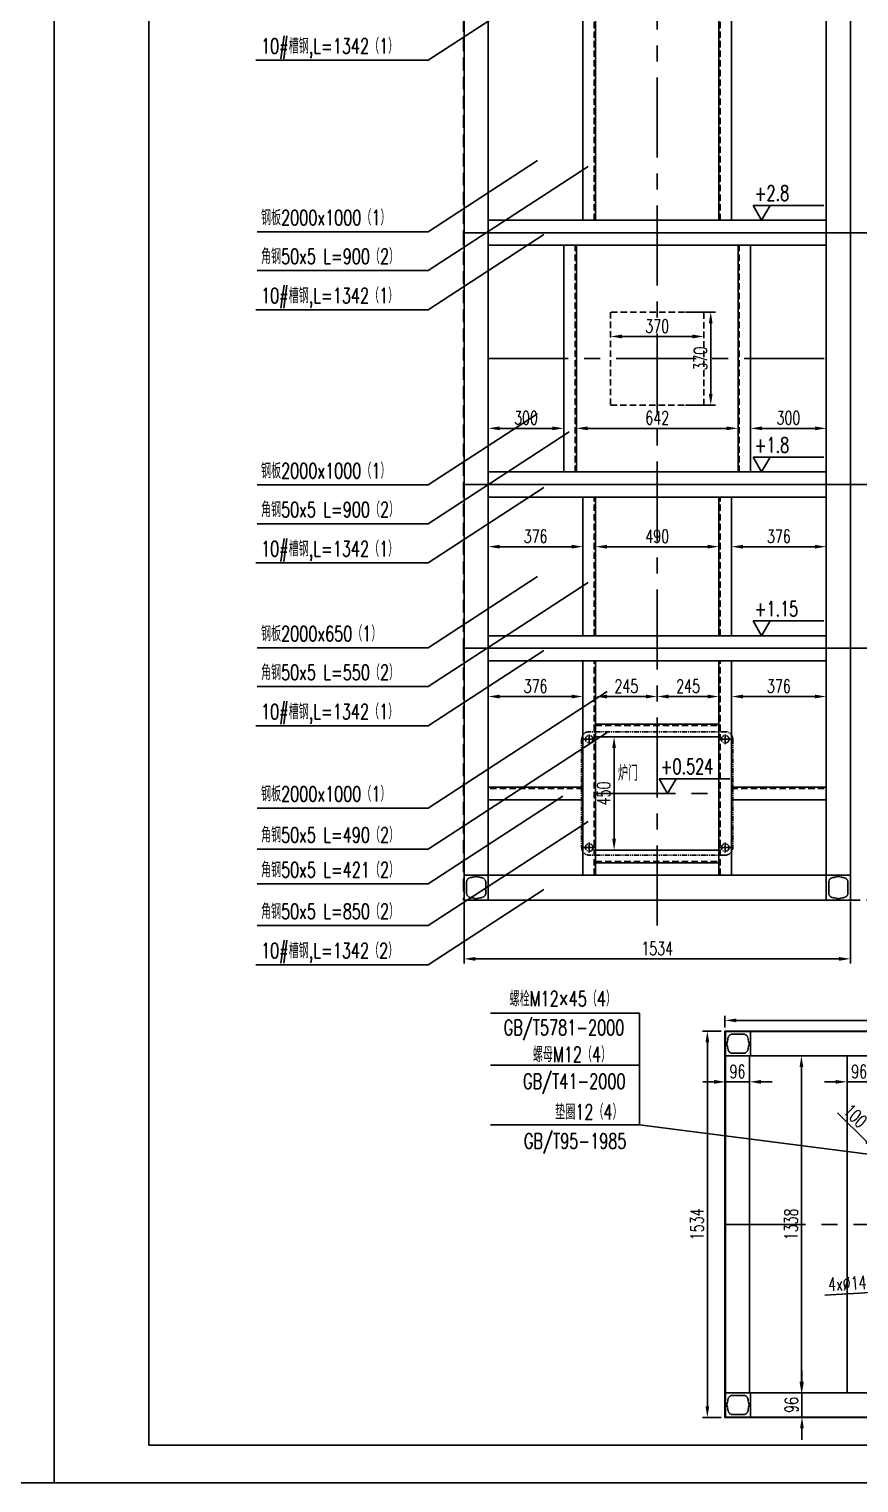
# Model space of a CAD drawing. Extents: x 27542 to 56237, y 49523 to 60382.
# Drawn here: x 43522 to 46817, y 49523 to 55294 of the extents above; entities that cross this region are included whole.
import ezdxf

# ---------------------------------------------------------------- set-up
doc = ezdxf.new("R2010")
doc.units = 0
doc.header["$LTSCALE"] = 2
doc.header["$PDMODE"] = 2
for name, pattern in [('CENTER', [50.8, 31.75, -6.35, 6.35, -6.35]), ('DASHED', [19.05, 12.7, -6.35]), ('PHANTOM', [63.5, 31.75, -6.35, 6.35, -6.35, 6.35, -6.35])]:
    doc.linetypes.add(name, pattern=pattern)
doc.layers.get('0').update_dxf_attribs({"linetype": 'CONTINUOUS'})
doc.layers.get('DEFPOINTS').update_dxf_attribs({"linetype": 'CONTINUOUS'})
for name, color, linetype in [('2虚线', 2, 'DASHED'), ('3中心线', 1, 'CENTER'), ('4双点划线', 5, 'PHANTOM'), ('5文字标注', 4, 'CONTINUOUS'), ('6剖面线', 6, 'CONTINUOUS'), ('钢板', 5, 'DASHED')]:
    doc.layers.add(name, color=color, linetype=linetype)
doc.styles.add('ABO', font='simplex.shx', dxfattribs={"width": 0.7, "bigfont": 'hzdx.shx'})
doc.dimstyles.new('1-15', dxfattribs={"dimscale": 15, "dimtxt": 3.5, "dimasz": 3, "dimexe": 1.25, "dimexo": 1, "dimgap": 1, "dimtad": 1, "dimdec": 1, "dimdsep": 46, "dimtxsty": 'ABO', "dimcen": 2.5, "dimadec": 1, "dimazin": 0, "dimtfac": 1, "dimtdec": 1, "dimtmove": 0, "dimatfit": 3, "dimfxl": 0, "dimarcsym": 0})

# ---------------------------------------------------------------- blocks, each defined once
blk = doc.blocks.new('*D151')
at = {"layer": '5文字标注', "color": 0, "lineweight": -2}
for p, q in [((46129.1, 54171.1), (46247.6, 54171.1)), ((46228.8, 54126.1), (46228.8, 53846.1)), ((46129.1, 53801.1), (46247.6, 53801.1))]:
    blk.add_line(p, q, dxfattribs=at)
at = {"layer": '5文字标注', "color": 0}
for points in [[(46221.3, 54126.1), (46236.3, 54126.1), (46228.8, 54171.1)], [(46221.3, 53846.1), (46236.3, 53846.1), (46228.8, 53801.1)]]:
    blk.add_solid(points, dxfattribs=at)
at = {"layer": 'DEFPOINTS', "color": 0}
for p in [(46114.1, 54171.1), (46114.1, 53801.1), (46228.8, 53801.1)]:
    blk.add_point(p, dxfattribs=at)
at = {"layer": '5文字标注', "color": 0, "insert": (46187.6, 53986.1), "char_height": 52.5, "attachment_point": 5, "rotation": 90, "style": 'ABO'}
blk.add_mtext('370', dxfattribs=at)
blk = doc.blocks.new('*D150')
at = {"layer": '5文字标注', "color": 0, "lineweight": -2}
for p, q in [((45831.3, 54089.1), (45831.3, 54092.9)), ((46201.3, 54089.1), (46201.3, 54092.9)), ((45876.3, 54074.1), (46156.3, 54074.1))]:
    blk.add_line(p, q, dxfattribs=at)
at = {"layer": '5文字标注', "color": 0}
for points in [[(45876.3, 54081.6), (45876.3, 54066.6), (45831.3, 54074.1)], [(46156.3, 54081.6), (46156.3, 54066.6), (46201.3, 54074.1)]]:
    blk.add_solid(points, dxfattribs=at)
at = {"layer": 'DEFPOINTS', "color": 0}
for p in [(45831.3, 54074.1), (46201.3, 54074.1), (46201.3, 54074.1)]:
    blk.add_point(p, dxfattribs=at)
at = {"layer": '5文字标注', "color": 0, "insert": (46016.3, 54115.4), "char_height": 52.5, "attachment_point": 5, "style": 'ABO'}
blk.add_mtext('370', dxfattribs=at)
blk = doc.blocks.new('*D149')
at = {"layer": '5文字标注', "color": 0, "lineweight": -2}
for p, q in [((46311.3, 53254.6), (46311.3, 53258.3)), ((46356.3, 53239.6), (46642.3, 53239.6)), ((46687.3, 53254.6), (46687.3, 53258.3))]:
    blk.add_line(p, q, dxfattribs=at)
at = {"layer": '5文字标注', "color": 0}
for points in [[(46356.3, 53247.1), (46356.3, 53232.1), (46311.3, 53239.6)], [(46642.3, 53247.1), (46642.3, 53232.1), (46687.3, 53239.6)]]:
    blk.add_solid(points, dxfattribs=at)
at = {"layer": 'DEFPOINTS', "color": 0}
for p in [(46311.3, 53239.6), (46687.3, 53239.6), (46687.3, 53239.6)]:
    blk.add_point(p, dxfattribs=at)
at = {"layer": '5文字标注', "color": 0, "insert": (46499.3, 53280.8), "char_height": 52.5, "attachment_point": 5, "style": 'ABO'}
blk.add_mtext('376', dxfattribs=at)
blk = doc.blocks.new('*D148')
at = {"layer": '5文字标注', "color": 0, "lineweight": -2}
for p, q in [((45771.3, 53254.6), (45771.3, 53258.3)), ((45816.3, 53239.6), (46216.3, 53239.6)), ((46261.3, 53254.6), (46261.3, 53258.3))]:
    blk.add_line(p, q, dxfattribs=at)
at = {"layer": '5文字标注', "color": 0}
for points in [[(45816.3, 53247.1), (45816.3, 53232.1), (45771.3, 53239.6)], [(46216.3, 53247.1), (46216.3, 53232.1), (46261.3, 53239.6)]]:
    blk.add_solid(points, dxfattribs=at)
at = {"layer": 'DEFPOINTS', "color": 0}
for p in [(45771.3, 53239.6), (46261.3, 53239.6), (46261.3, 53239.6)]:
    blk.add_point(p, dxfattribs=at)
at = {"layer": '5文字标注', "color": 0, "insert": (46016.3, 53280.8), "char_height": 52.5, "attachment_point": 5, "style": 'ABO'}
blk.add_mtext('490', dxfattribs=at)
blk = doc.blocks.new('*D147')
at = {"layer": '5文字标注', "color": 0, "lineweight": -2}
for p, q in [((45345.3, 53254.6), (45345.3, 53258.3)), ((45390.3, 53239.6), (45676.3, 53239.6)), ((45721.3, 53254.6), (45721.3, 53258.3))]:
    blk.add_line(p, q, dxfattribs=at)
at = {"layer": '5文字标注', "color": 0}
for points in [[(45390.3, 53247.1), (45390.3, 53232.1), (45345.3, 53239.6)], [(45676.3, 53247.1), (45676.3, 53232.1), (45721.3, 53239.6)]]:
    blk.add_solid(points, dxfattribs=at)
at = {"layer": 'DEFPOINTS', "color": 0}
for p in [(45345.3, 53239.6), (45721.3, 53239.6), (45721.3, 53239.6)]:
    blk.add_point(p, dxfattribs=at)
at = {"layer": '5文字标注', "color": 0, "insert": (45533.3, 53280.8), "char_height": 52.5, "attachment_point": 5, "style": 'ABO'}
blk.add_mtext('376', dxfattribs=at)
blk = doc.blocks.new('*D146')
at = {"layer": '5文字标注', "color": 0, "lineweight": -2}
for p, q in [((45676.3, 52644.7), (45390.3, 52644.7)), ((45721.3, 52659.7), (45721.3, 52663.5)), ((45345.3, 52630.5), (45345.3, 52626))]:
    blk.add_line(p, q, dxfattribs=at)
at = {"layer": '5文字标注', "color": 0}
for points in [[(45390.3, 52652.2), (45390.3, 52637.2), (45345.3, 52644.7)], [(45676.3, 52652.2), (45676.3, 52637.2), (45721.3, 52644.7)]]:
    blk.add_solid(points, dxfattribs=at)
at = {"layer": 'DEFPOINTS', "color": 0}
for p in [(45345.3, 52645.5), (45345.3, 52644.7), (45721.3, 52644.7)]:
    blk.add_point(p, dxfattribs=at)
at = {"layer": '5文字标注', "color": 0, "insert": (45533.3, 52686), "char_height": 52.5, "attachment_point": 5, "style": 'ABO'}
blk.add_mtext('376', dxfattribs=at)
blk = doc.blocks.new('*D145')
at = {"layer": '5文字标注', "color": 0, "lineweight": -2}
for p, q in [((46311.3, 52659.7), (46311.3, 52663.5)), ((46356.3, 52644.7), (46642.3, 52644.7)), ((46687.3, 52630.5), (46687.3, 52626))]:
    blk.add_line(p, q, dxfattribs=at)
at = {"layer": '5文字标注', "color": 0}
for points in [[(46356.3, 52652.2), (46356.3, 52637.2), (46311.3, 52644.7)], [(46642.3, 52652.2), (46642.3, 52637.2), (46687.3, 52644.7)]]:
    blk.add_solid(points, dxfattribs=at)
at = {"layer": 'DEFPOINTS', "color": 0}
for p in [(46311.3, 52644.7), (46687.3, 52645.5), (46687.3, 52644.7)]:
    blk.add_point(p, dxfattribs=at)
at = {"layer": '5文字标注', "color": 0, "insert": (46499.3, 52686), "char_height": 52.5, "attachment_point": 5, "style": 'ABO'}
blk.add_mtext('376', dxfattribs=at)
blk = doc.blocks.new('*D144')
at = {"layer": '5文字标注', "color": 0, "lineweight": -2}
for p, q in [((46387.3, 53653.1), (46387.3, 53728.2)), ((46432.3, 53709.4), (46642.3, 53709.4)), ((46687.3, 53697.9), (46687.3, 53690.7))]:
    blk.add_line(p, q, dxfattribs=at)
at = {"layer": '5文字标注', "color": 0}
for points in [[(46432.3, 53716.9), (46432.3, 53701.9), (46387.3, 53709.4)], [(46642.3, 53716.9), (46642.3, 53701.9), (46687.3, 53709.4)]]:
    blk.add_solid(points, dxfattribs=at)
at = {"layer": 'DEFPOINTS', "color": 0}
for p in [(46687.3, 53712.9), (46687.3, 53709.4), (46387.3, 53638.1)]:
    blk.add_point(p, dxfattribs=at)
at = {"layer": '5文字标注', "color": 0, "insert": (46537.3, 53750.7), "char_height": 52.5, "attachment_point": 5, "style": 'ABO'}
blk.add_mtext('300', dxfattribs=at)
blk = doc.blocks.new('*D143')
at = {"layer": '5文字标注', "color": 0, "lineweight": -2}
for p, q in [((45695.3, 53653.1), (45695.3, 53728.2)), ((45740.3, 53709.4), (46292.3, 53709.4)), ((46337.3, 53724.4), (46337.3, 53728.2))]:
    blk.add_line(p, q, dxfattribs=at)
at = {"layer": '5文字标注', "color": 0}
for points in [[(45740.3, 53716.9), (45740.3, 53701.9), (45695.3, 53709.4)], [(46292.3, 53716.9), (46292.3, 53701.9), (46337.3, 53709.4)]]:
    blk.add_solid(points, dxfattribs=at)
at = {"layer": 'DEFPOINTS', "color": 0}
for p in [(46337.3, 53709.4), (46337.3, 53709.4), (45695.3, 53638.1)]:
    blk.add_point(p, dxfattribs=at)
at = {"layer": '5文字标注', "color": 0, "insert": (46016.3, 53750.7), "char_height": 52.5, "attachment_point": 5, "style": 'ABO'}
blk.add_mtext('642', dxfattribs=at)
blk = doc.blocks.new('*D142')
at = {"layer": '5文字标注', "color": 0, "lineweight": -2}
for p, q in [((45345.3, 53648.2), (45345.3, 53728.2)), ((45390.3, 53709.4), (45600.3, 53709.4)), ((45645.3, 53724.4), (45645.3, 53728.2))]:
    blk.add_line(p, q, dxfattribs=at)
at = {"layer": '5文字标注', "color": 0}
for points in [[(45390.3, 53716.9), (45390.3, 53701.9), (45345.3, 53709.4)], [(45600.3, 53716.9), (45600.3, 53701.9), (45645.3, 53709.4)]]:
    blk.add_solid(points, dxfattribs=at)
at = {"layer": 'DEFPOINTS', "color": 0}
for p in [(45645.3, 53709.4), (45645.3, 53709.4), (45345.3, 53633.2)]:
    blk.add_point(p, dxfattribs=at)
at = {"layer": '5文字标注', "color": 0, "insert": (45495.3, 53750.7), "char_height": 52.5, "attachment_point": 5, "style": 'ABO'}
blk.add_mtext('300', dxfattribs=at)
blk = doc.blocks.new('*D141')
at = {"layer": '5文字标注', "color": 0, "lineweight": -2}
for p, q in [((45249.3, 51831.4), (45249.3, 51584.3)), ((46783.3, 51831.4), (46783.3, 51584.3)), ((45294.3, 51603.1), (46738.3, 51603.1))]:
    blk.add_line(p, q, dxfattribs=at)
at = {"layer": '5文字标注', "color": 0}
for points in [[(45294.3, 51610.6), (45294.3, 51595.6), (45249.3, 51603.1)], [(46738.3, 51610.6), (46738.3, 51595.6), (46783.3, 51603.1)]]:
    blk.add_solid(points, dxfattribs=at)
at = {"layer": 'DEFPOINTS', "color": 0}
for p in [(45249.3, 51846.4), (46783.3, 51846.4), (46783.3, 51603.1)]:
    blk.add_point(p, dxfattribs=at)
at = {"layer": '5文字标注', "color": 0, "insert": (46016.3, 51644.3), "char_height": 52.5, "attachment_point": 5, "style": 'ABO'}
blk.add_mtext('1534', dxfattribs=at)
blk = doc.blocks.new('*D155')
at = {"layer": '5文字标注', "color": 0, "lineweight": -2}
for p, q in [((46016.3, 52655.3), (46016.3, 52663.5)), ((46061.3, 52644.7), (46216.3, 52644.7)), ((46261.3, 52655.3), (46261.3, 52663.5))]:
    blk.add_line(p, q, dxfattribs=at)
at = {"layer": '5文字标注', "color": 0}
for points in [[(46061.3, 52652.2), (46061.3, 52637.2), (46016.3, 52644.7)], [(46216.3, 52652.2), (46216.3, 52637.2), (46261.3, 52644.7)]]:
    blk.add_solid(points, dxfattribs=at)
at = {"layer": 'DEFPOINTS', "color": 0}
for p in [(46016.3, 52640.3), (46261.3, 52644.7), (46261.3, 52640.3)]:
    blk.add_point(p, dxfattribs=at)
at = {"layer": '5文字标注', "color": 0, "insert": (46138.8, 52686), "char_height": 52.5, "attachment_point": 5, "style": 'ABO'}
blk.add_mtext('245', dxfattribs=at)
blk = doc.blocks.new('*D154')
at = {"layer": '5文字标注', "color": 0, "lineweight": -2}
for p, q in [((45816.3, 52644.7), (45971.3, 52644.7)), ((46016.3, 52659.7), (46016.3, 52663.5)), ((45771.3, 52636.5), (45771.3, 52626))]:
    blk.add_line(p, q, dxfattribs=at)
at = {"layer": '5文字标注', "color": 0}
for points in [[(45816.3, 52652.2), (45816.3, 52637.2), (45771.3, 52644.7)], [(45971.3, 52652.2), (45971.3, 52637.2), (46016.3, 52644.7)]]:
    blk.add_solid(points, dxfattribs=at)
at = {"layer": 'DEFPOINTS', "color": 0}
for p in [(45771.3, 52651.5), (46016.3, 52644.7), (46016.3, 52644.7)]:
    blk.add_point(p, dxfattribs=at)
at = {"layer": '5文字标注', "color": 0, "insert": (45893.8, 52686), "char_height": 52.5, "attachment_point": 5, "style": 'ABO'}
blk.add_mtext('245', dxfattribs=at)
blk = doc.blocks.new('*D182')
at = {"layer": '5文字标注', "color": 0, "lineweight": -2}
for p, q in [((46682.1, 50268.4), (46909, 50281.2)), ((46967.9, 50284.6), (46953.9, 50283.8)), ((47012.8, 50287.1), (47057.8, 50289.6))]:
    blk.add_line(p, q, dxfattribs=at)
at = {"layer": '5文字标注', "color": 0}
for points in [[(46908.6, 50288.7), (46909.4, 50273.7), (46953.9, 50283.8)], [(47012.4, 50294.6), (47013.3, 50279.6), (46967.9, 50284.6)]]:
    blk.add_solid(points, dxfattribs=at)
at = {"layer": 'DEFPOINTS', "color": 0}
for p in [(46953.9, 50283.8), (46967.9, 50284.6)]:
    blk.add_point(p, dxfattribs=at)
at = {"layer": '5文字标注', "color": 0, "insert": (46770.8, 50314.7), "char_height": 52.5, "attachment_point": 5, "rotation": 3.22885, "style": 'ABO'}
blk.add_mtext('4x%%c14', dxfattribs=at)
blk = doc.blocks.new('*D184')
at = {"layer": '5文字标注', "color": 0, "lineweight": -2}
for p, q in [((46847.3, 50877.6), (46732.4, 50992.5)), ((46889.7, 50856.4), (46892.4, 50859.1)), ((46949.8, 50775.1), (46879.1, 50845.8)), ((46960.4, 50785.7), (46963.1, 50788.4)), ((46981.6, 50743.3), (47013.5, 50711.5))]:
    blk.add_line(p, q, dxfattribs=at)
at = {"layer": '5文字标注', "color": 0}
for points in [[(46852.6, 50882.9), (46842, 50872.3), (46879.1, 50845.8)], [(46986.9, 50748.6), (46976.3, 50738), (46949.8, 50775.1)]]:
    blk.add_solid(points, dxfattribs=at)
at = {"layer": 'DEFPOINTS', "color": 0}
for p in [(46879.1, 50845.8), (46879.1, 50845.8), (46949.8, 50775.1)]:
    blk.add_point(p, dxfattribs=at)
at = {"layer": '5文字标注', "color": 0, "insert": (46803.1, 50980.2), "char_height": 52.5, "attachment_point": 5, "rotation": 315, "style": 'ABO'}
blk.add_mtext('100', dxfattribs=at)
blk = doc.blocks.new('*D185')
at = {"layer": '5文字标注', "color": 0, "lineweight": -2}
for p, q in [((46725.1, 51115), (46680.1, 51115)), ((46770.1, 51130), (46770.1, 51133.8)), ((46770.1, 51115), (46866.1, 51115)), ((46866.1, 51130), (46866.1, 51133.8)), ((46911.1, 51115), (46956.1, 51115))]:
    blk.add_line(p, q, dxfattribs=at)
at = {"layer": '5文字标注', "color": 0}
for points in [[(46725.1, 51122.5), (46725.1, 51107.5), (46770.1, 51115)], [(46911.1, 51122.5), (46911.1, 51107.5), (46866.1, 51115)]]:
    blk.add_solid(points, dxfattribs=at)
at = {"layer": 'DEFPOINTS', "color": 0}
for p in [(46770.1, 51115), (46866.1, 51115), (46866.1, 51115)]:
    blk.add_point(p, dxfattribs=at)
at = {"layer": '5文字标注', "color": 0, "insert": (46818.1, 51156.3), "char_height": 52.5, "attachment_point": 5, "style": 'ABO'}
blk.add_mtext('96', dxfattribs=at)
blk = doc.blocks.new('*D188')
at = {"layer": '5文字标注', "color": 0, "lineweight": -2}
for p, q in [((46591, 49925.3), (46591, 49970.3)), ((46576, 49880.3), (46572.3, 49880.3)), ((46591, 49784.3), (46591, 49880.3)), ((46512.3, 49784.3), (46609.8, 49784.3)), ((46591, 49739.3), (46591, 49694.3))]:
    blk.add_line(p, q, dxfattribs=at)
at = {"layer": '5文字标注', "color": 0}
for points in [[(46583.5, 49925.3), (46598.5, 49925.3), (46591, 49880.3)], [(46583.5, 49739.3), (46598.5, 49739.3), (46591, 49784.3)]]:
    blk.add_solid(points, dxfattribs=at)
at = {"layer": 'DEFPOINTS', "color": 0}
for p in [(46591, 49880.3), (46591, 49880.3), (46497.3, 49784.3)]:
    blk.add_point(p, dxfattribs=at)
at = {"layer": '5文字标注', "color": 0, "insert": (46549.8, 49832.3), "char_height": 52.5, "attachment_point": 5, "rotation": 90, "style": 'ABO'}
blk.add_mtext('96', dxfattribs=at)
blk = doc.blocks.new('*D189')
at = {"layer": '5文字标注', "color": 0, "lineweight": -2}
for p, q in [((46611.9, 51218.3), (46570.1, 51218.3)), ((46588.9, 51173.3), (46588.9, 49925.3)), ((46611.9, 49880.3), (46570.1, 49880.3))]:
    blk.add_line(p, q, dxfattribs=at)
at = {"layer": '5文字标注', "color": 0}
for points in [[(46581.4, 51173.3), (46596.4, 51173.3), (46588.9, 51218.3)], [(46581.4, 49925.3), (46596.4, 49925.3), (46588.9, 49880.3)]]:
    blk.add_solid(points, dxfattribs=at)
at = {"layer": 'DEFPOINTS', "color": 0}
for p in [(46626.9, 51218.3), (46588.9, 49880.3), (46626.9, 49880.3)]:
    blk.add_point(p, dxfattribs=at)
at = {"layer": '5文字标注', "color": 0, "insert": (46547.6, 50549.3), "char_height": 52.5, "attachment_point": 5, "rotation": 90, "style": 'ABO'}
blk.add_mtext('1338', dxfattribs=at)
blk = doc.blocks.new('*D191')
at = {"layer": '5文字标注', "color": 0, "lineweight": -2}
for p, q in [((46242.1, 51115), (46197.1, 51115)), ((46287.1, 51130), (46287.1, 51133.8)), ((46287.1, 51115), (46383.1, 51115)), ((46383.1, 51130), (46383.1, 51133.8)), ((46428.1, 51115), (46473.1, 51115))]:
    blk.add_line(p, q, dxfattribs=at)
at = {"layer": '5文字标注', "color": 0}
for points in [[(46242.1, 51122.5), (46242.1, 51107.5), (46287.1, 51115)], [(46428.1, 51122.5), (46428.1, 51107.5), (46383.1, 51115)]]:
    blk.add_solid(points, dxfattribs=at)
at = {"layer": 'DEFPOINTS', "color": 0}
for p in [(46287.1, 51115), (46383.1, 51115), (46383.1, 51115)]:
    blk.add_point(p, dxfattribs=at)
at = {"layer": '5文字标注', "color": 0, "insert": (46335.1, 51156.3), "char_height": 52.5, "attachment_point": 5, "style": 'ABO'}
blk.add_mtext('96', dxfattribs=at)
blk = doc.blocks.new('*D196')
at = {"layer": '5文字标注', "color": 0, "lineweight": -2}
for p, q in [((45854.3, 52485.1), (45826.3, 52485.1)), ((45845, 52440.1), (45845, 52080.1)), ((45854.3, 52035.1), (45826.3, 52035.1))]:
    blk.add_line(p, q, dxfattribs=at)
at = {"layer": '5文字标注', "color": 0}
for points in [[(45837.5, 52440.1), (45852.5, 52440.1), (45845, 52485.1)], [(45837.5, 52080.1), (45852.5, 52080.1), (45845, 52035.1)]]:
    blk.add_solid(points, dxfattribs=at)
at = {"layer": 'DEFPOINTS', "color": 0}
for p in [(45869.3, 52485.1), (45845, 52035.1), (45869.3, 52035.1)]:
    blk.add_point(p, dxfattribs=at)
at = {"layer": '5文字标注', "color": 0, "insert": (45803.8, 52260.1), "char_height": 52.5, "attachment_point": 5, "rotation": 90, "style": 'ABO'}
blk.add_mtext('450', dxfattribs=at)
blk = doc.blocks.new('*D200')
at = {"layer": '5文字标注', "color": 0, "lineweight": -2}
for start, end in [(10.94062, 21.88124), (315, 0), (293.11876, 304.05938)]:
    blk.add_arc((47226.1, 50549.3), 236, start, end, dxfattribs=at)
at = {"layer": '5文字标注', "color": 0}
for points in [[(47465.3, 50594.8), (47450.4, 50593.4), (47462.1, 50549.3)], [(47353.5, 50359.6), (47363.1, 50348), (47393, 50382.4)]]:
    blk.add_solid(points, dxfattribs=at)
at = {"layer": 'DEFPOINTS', "color": 0}
for p in [(46287.1, 50549.3), (47226.1, 50549.3), (48165.1, 50549.3), (47430.5, 50431.3), (47586.1, 50189.3)]:
    blk.add_point(p, dxfattribs=at)
at = {"layer": '5文字标注', "color": 0, "insert": (47412.5, 50492.9), "char_height": 52.5, "attachment_point": 5, "rotation": 73.14884, "style": 'ABO'}
blk.add_mtext('45°', dxfattribs=at)
blk = doc.blocks.new('*D236')
at = {"layer": '5文字标注', "color": 0, "lineweight": -2}
for p, q in [((46285.1, 51331.3), (46285.1, 51377.7)), ((48167.1, 51331.3), (48167.1, 51377.7)), ((46330.1, 51359), (48122.1, 51359))]:
    blk.add_line(p, q, dxfattribs=at)
at = {"layer": '5文字标注', "color": 0}
for points in [[(46330.1, 51366.5), (46330.1, 51351.5), (46285.1, 51359)], [(48122.1, 51366.5), (48122.1, 51351.5), (48167.1, 51359)]]:
    blk.add_solid(points, dxfattribs=at)
at = {"layer": 'DEFPOINTS', "color": 0}
for p in [(46285.1, 51316.3), (48167.1, 51359), (48167.1, 51316.3)]:
    blk.add_point(p, dxfattribs=at)
at = {"layer": '5文字标注', "color": 0, "insert": (47226.1, 51400.2), "char_height": 52.5, "attachment_point": 5, "style": 'ABO'}
blk.add_mtext('1882', dxfattribs=at)
blk = doc.blocks.new('*D237')
at = {"layer": '5文字标注', "color": 0, "lineweight": -2}
for p, q in [((46270.1, 51316.3), (46196.7, 51316.3)), ((46215.4, 49827.3), (46215.4, 51271.3)), ((46270.1, 49782.3), (46196.7, 49782.3))]:
    blk.add_line(p, q, dxfattribs=at)
at = {"layer": '5文字标注', "color": 0}
for points in [[(46207.9, 51271.3), (46222.9, 51271.3), (46215.4, 51316.3)], [(46207.9, 49827.3), (46222.9, 49827.3), (46215.4, 49782.3)]]:
    blk.add_solid(points, dxfattribs=at)
at = {"layer": 'DEFPOINTS', "color": 0}
for p in [(46215.4, 51316.3), (46285.1, 51316.3), (46285.1, 49782.3)]:
    blk.add_point(p, dxfattribs=at)
at = {"layer": '5文字标注', "color": 0, "insert": (46174.2, 50549.3), "char_height": 52.5, "attachment_point": 5, "rotation": 90, "style": 'ABO'}
blk.add_mtext('1534', dxfattribs=at)

msp = doc.modelspace()

# ---------------------------------------------------------------- linework, layer by layer
for p, q in [((45249.31343, 57734.09353), (45249.31343, 51836.09353)), ((45345.31343, 57734.09353), (45345.31343, 51836.09353)), ((46687.31343, 51836.09353), (46687.31343, 57734.09353)), ((46783.31343, 51836.09353), (46783.31343, 57734.09353)), ((45721.31343, 54536.09353), (45721.31343, 55436.09353)), ((45771.31343, 54536.09353), (45771.31343, 55436.09353)), ((46261.31343, 54536.09353), (46261.31343, 55436.09353)), ((46311.31343, 54536.09353), (46311.31343, 55436.09353)), ((45345.31343, 54536.09353), (46687.31343, 54536.09353)), ((45345.31343, 54436.09353), (46687.31343, 54436.09353)), ((45645.31343, 53536.09353), (45645.31343, 54436.09353)), ((45695.31343, 53536.09353), (45695.31343, 54436.09353)), ((46337.31343, 53536.09353), (46337.31343, 54436.09353)), ((46387.31343, 53536.09353), (46387.31343, 54436.09353)), ((45345.31343, 53536.09353), (46687.31343, 53536.09353)), ((45345.31343, 53436.09353), (46687.31343, 53436.09353)), ((45721.31343, 52886.09353), (45721.31343, 53436.09353)), ((45771.31343, 52886.09353), (45771.31343, 53436.09353)), ((46261.31343, 52886.09353), (46261.31343, 53436.09353)), ((46311.31343, 52886.09353), (46311.31343, 53436.09353)), ((45345.31343, 52886.09353), (46687.31343, 52886.09353)), ((45345.31343, 52786.09353), (46687.31343, 52786.09353)), ((45721.31343, 51936.09353), (45721.31343, 52786.09353)), ((45771.31343, 51936.09353), (45771.31343, 52786.09353)), ((46261.31343, 51936.09353), (46261.31343, 52786.09353)), ((46311.31343, 51936.09353), (46311.31343, 52786.09353)), ((45771.31343, 52535.09351), (46261.31343, 52535.09351)), ((45771.31343, 52485.09351), (46261.31343, 52485.09351)), ((45721.31343, 52285.09353), (45345.31343, 52285.09353)), ((45721.31343, 52235.09353), (45345.31343, 52235.09353)), ((46311.31343, 52285.09353), (46687.31343, 52285.09353)), ((46311.31343, 52235.09353), (46687.31343, 52235.09353)), ((45771.31343, 52035.09351), (46261.31343, 52035.09351)), ((45771.31343, 51985.09351), (46261.31343, 51985.09351)), ((45345.31343, 51936.09353), (46687.31343, 51936.09353)), ((45249.31343, 51836.09353), (46783.31343, 51836.09353)), ((48167.09666, 51316.32601), (46285.09666, 51316.32601)), ((46285.09666, 51316.32601), (46285.09666, 49782.32601)), ((48167.09666, 51314.32601), (46285.09666, 51314.32601)), ((46287.09666, 51316.32601), (46287.09666, 49782.32601)), ((46383.09666, 51218.32601), (46383.09666, 49880.32601)), ((48065.09666, 51218.32601), (46387.09666, 51218.32601)), ((46770.09666, 51218.32601), (46770.09666, 49880.32601)), ((48065.09666, 49880.32601), (46387.09666, 49880.32601)), ((46285.09666, 49784.32601), (48167.09666, 49784.32601)), ((46285.09666, 49782.32601), (48167.09666, 49782.32601))]:
    msp.add_line(p, q)
msp.add_lwpolyline([(43997.19139, 49672.76865), (56087.19139, 49672.76865), (56087.19139, 58282.76865), (43997.19139, 58282.76865)], close=True)
at = {"layer": '2虚线'}
for p, q in [((45766.31343, 54536.09353), (45766.31343, 55436.09353)), ((46266.31343, 54536.09353), (46266.31343, 55436.09353)), ((45690.31343, 53536.09353), (45690.31343, 54436.09353)), ((46342.31343, 53536.09353), (46342.31343, 54436.09353)), ((45766.31343, 52886.09353), (45766.31343, 53436.09353)), ((46266.31343, 52886.09353), (46266.31343, 53436.09353)), ((45766.31343, 51936.09353), (45766.31343, 52786.09353)), ((46266.31343, 51936.09353), (46266.31343, 52786.09353)), ((45771.31343, 52530.09351), (46261.31343, 52530.09351)), ((45721.31343, 52280.09353), (45345.31343, 52280.09353)), ((46311.31343, 52280.09353), (46687.31343, 52280.09353)), ((45771.31343, 51990.09351), (46261.31343, 51990.09351))]:
    msp.add_line(p, q, dxfattribs=at)
at = {"layer": '2虚线', "ltscale": 0.1}
for p, q in [((45297.31343, 51936.09353), (45249.31343, 51936.09353)), ((45249.31343, 51836.09353), (45249.31343, 51936.09353)), ((45259.31343, 51861.09353), (45259.31343, 51911.09353)), ((45279.31343, 51926.09353), (45292.31343, 51929.09353)), ((45297.31343, 51934.09353), (45297.31343, 51936.09353)), ((45297.31343, 51934.09353), (45297.31343, 51936.09353)), ((45297.31343, 51936.09353), (45345.31343, 51936.09353)), ((45315.31343, 51926.09353), (45302.31343, 51929.09353)), ((45335.31343, 51861.09353), (45335.31343, 51911.09353)), ((45345.31343, 51836.09353), (45345.31343, 51936.09353)), ((46687.31343, 51836.09353), (46687.31343, 51936.09353)), ((46735.31343, 51936.09353), (46687.31343, 51936.09353)), ((46697.31343, 51861.09353), (46697.31343, 51911.09353)), ((46717.31343, 51926.09353), (46730.31343, 51929.09353)), ((46735.31343, 51936.09353), (46783.31343, 51936.09353)), ((46735.31343, 51934.09353), (46735.31343, 51936.09353)), ((46735.31343, 51934.09353), (46735.31343, 51936.09353)), ((46753.31343, 51926.09353), (46740.31343, 51929.09353)), ((46773.31343, 51861.09353), (46773.31343, 51911.09353)), ((46783.31343, 51836.09353), (46783.31343, 51936.09353)), ((45297.31343, 51836.09353), (45249.31343, 51836.09353)), ((45279.31343, 51846.09353), (45292.31343, 51843.09353)), ((45297.31343, 51836.09353), (45297.31343, 51838.09353)), ((45297.31343, 51836.09353), (45297.31343, 51838.09353)), ((45297.31343, 51836.09353), (45345.31343, 51836.09353)), ((45315.31343, 51846.09353), (45302.31343, 51843.09353)), ((46735.31343, 51836.09353), (46687.31343, 51836.09353)), ((46717.31343, 51846.09353), (46730.31343, 51843.09353)), ((46735.31343, 51836.09353), (46735.31343, 51838.09353)), ((46735.31343, 51836.09353), (46735.31343, 51838.09353)), ((46735.31343, 51836.09353), (46783.31343, 51836.09353)), ((46753.31343, 51846.09353), (46740.31343, 51843.09353)), ((46287.09666, 51266.32601), (46287.09666, 51314.32601)), ((46387.09666, 51314.32601), (46287.09666, 51314.32601)), ((46387.09666, 51266.32601), (46387.09666, 51314.32601)), ((46289.09666, 51266.32601), (46287.09666, 51266.32601)), ((46287.09666, 51266.32601), (46287.09666, 51218.32601)), ((46289.09666, 51266.32601), (46287.09666, 51266.32601)), ((46297.09666, 51284.32601), (46294.09666, 51271.32601)), ((46297.09666, 51248.32601), (46294.09666, 51261.32601)), ((46362.09666, 51304.32601), (46312.09666, 51304.32601)), ((46377.09666, 51284.32601), (46380.09666, 51271.32601)), ((46377.09666, 51248.32601), (46380.09666, 51261.32601)), ((46387.09666, 51266.32601), (46385.09666, 51266.32601)), ((46387.09666, 51266.32601), (46385.09666, 51266.32601)), ((46387.09666, 51266.32601), (46387.09666, 51218.32601)), ((46387.09666, 51218.32601), (46287.09666, 51218.32601)), ((46362.09666, 51228.32601), (46312.09666, 51228.32601)), ((46387.09666, 49880.32601), (46287.09666, 49880.32601)), ((46287.09666, 49832.32601), (46287.09666, 49880.32601)), ((46362.09666, 49870.32601), (46312.09666, 49870.32601)), ((46387.09666, 49832.32601), (46387.09666, 49880.32601)), ((46287.09666, 49832.32601), (46287.09666, 49784.32601)), ((46289.09666, 49832.32601), (46287.09666, 49832.32601)), ((46289.09666, 49832.32601), (46287.09666, 49832.32601)), ((46297.09666, 49850.32601), (46294.09666, 49837.32601)), ((46297.09666, 49814.32601), (46294.09666, 49827.32601)), ((46377.09666, 49850.32601), (46380.09666, 49837.32601)), ((46377.09666, 49814.32601), (46380.09666, 49827.32601)), ((46387.09666, 49832.32601), (46385.09666, 49832.32601)), ((46387.09666, 49832.32601), (46385.09666, 49832.32601)), ((46387.09666, 49832.32601), (46387.09666, 49784.32601)), ((46387.09666, 49784.32601), (46287.09666, 49784.32601)), ((46362.09666, 49794.32601), (46312.09666, 49794.32601))]:
    msp.add_line(p, q, dxfattribs=at)
at = {"layer": '2虚线'}
msp.add_lwpolyline([(45831.31343, 53801.09353), (46201.31343, 53801.09353), (46201.31343, 54171.09353), (45831.31343, 54171.09353)], close=True, dxfattribs=at)
at = {"layer": '2虚线', "ltscale": 0.1}
for centre, radius, start, end in [((45278.66482, 51906.125), 19.97906, 88.139617624, 165.600177668), ((45292.31343, 51934.09353), 5, 270, 0), ((45302.31343, 51934.09353), 5, 180, 270), ((45315.96203, 51906.125), 19.97906, 14.399822332, 91.860382376), ((46716.66482, 51906.125), 19.97906, 88.139617624, 165.600177668), ((46730.31343, 51934.09353), 5, 270, 0), ((46740.31343, 51934.09353), 5, 180, 270), ((46753.96203, 51906.125), 19.97906, 14.399822332, 91.860382376), ((45278.66482, 51866.06206), 19.97906, 194.399822332, 271.860382376), ((45292.31343, 51838.09353), 5, 0, 90), ((45302.31343, 51838.09353), 5, 90, 180), ((45315.96203, 51866.06206), 19.97906, 268.139617624, 345.600177668), ((46716.66482, 51866.06206), 19.97906, 194.399822332, 271.860382376), ((46730.31343, 51838.09353), 5, 0, 90), ((46740.31343, 51838.09353), 5, 90, 180), ((46753.96203, 51866.06206), 19.97906, 268.139617624, 345.600177668), ((46289.09666, 51271.32601), 5, 270, 0), ((46289.09666, 51261.32601), 5, 0, 90), ((46317.06519, 51284.97461), 19.97906, 104.399822332, 181.860382376), ((46357.12813, 51284.97461), 19.97906, 358.139617624, 75.600177668), ((46385.09666, 51271.32601), 5, 180, 270), ((46385.09666, 51261.32601), 5, 90, 180), ((46317.06519, 51247.67741), 19.97906, 178.139617624, 255.600177668), ((46357.12813, 51247.67741), 19.97906, 284.399822332, 1.860382376), ((46317.06519, 49850.97461), 19.97906, 104.399822332, 181.860382376), ((46357.12813, 49850.97461), 19.97906, 358.139617624, 75.600177668), ((46289.09666, 49837.32601), 5, 270, 0), ((46289.09666, 49827.32601), 5, 0, 90), ((46317.06519, 49813.67741), 19.97906, 178.139617624, 255.600177668), ((46357.12813, 49813.67741), 19.97906, 284.399822332, 1.860382376), ((46385.09666, 49837.32601), 5, 180, 270), ((46385.09666, 49827.32601), 5, 90, 180)]:
    msp.add_arc(centre, radius, start, end, dxfattribs=at)
at = {"layer": '3中心线', "ltscale": 5}
for p, q in [((46016.31343, 51736.09353), (46016.31343, 57834.09353)), ((45345.31343, 53986.09353), (46687.31343, 53986.09353)), ((45771.31343, 52260.09351), (46261.31343, 52260.09351)), ((46287.09666, 50549.32601), (48165.09666, 50549.32601))]:
    msp.add_line(p, q, dxfattribs=at)
at = {"layer": '3中心线'}
for p, q in [((45770.7646, 52475.09353), (45721.86225, 52475.09353)), ((45746.31343, 52455.64464), (45746.31343, 52494.54242)), ((46261.86225, 52475.09353), (46310.7646, 52475.09353)), ((46286.31343, 52455.64464), (46286.31343, 52494.54242)), ((45746.31343, 52064.54242), (45746.31343, 52025.64464)), ((46286.31343, 52064.54242), (46286.31343, 52025.64464)), ((45770.7646, 52045.09353), (45721.86225, 52045.09353)), ((46261.86225, 52045.09353), (46310.7646, 52045.09353))]:
    msp.add_line(p, q, dxfattribs=at)
at = {"layer": '4双点划线', "ltscale": 0.3}
for p, q in [((45716.31343, 52475.09353), (45716.31343, 52045.09353)), ((46286.31343, 52505.09383), (45746.31343, 52505.09383)), ((46316.31343, 52475.09353), (46316.31343, 52045.09353)), ((46286.31343, 52015.09383), (45746.31343, 52015.09383))]:
    msp.add_line(p, q, dxfattribs=at)
for centre in [(45746.31343, 52475.09353), (46286.31343, 52475.09353), (45746.31343, 52045.09353), (46286.31343, 52045.09353)]:
    msp.add_circle(centre, 15, dxfattribs=at)
for centre, start, end in [((45746.31343, 52475.09353), 90, 180), ((46286.31343, 52475.09353), 0, 90), ((45746.31343, 52045.09353), 180, 270), ((46286.31343, 52045.09353), 270, 0)]:
    msp.add_arc(centre, 30, start, end, dxfattribs=at)
at = {"layer": '5文字标注'}
for p, q in [((45106.58283, 55170.55866), (45566.58753, 55469.52861)), ((44423.14425, 55170.55866), (45106.58283, 55170.55866)), ((45106.58283, 54335.66704), (45742.66648, 54749.07564)), ((45106.58283, 54179.88039), (45566.58753, 54478.85034)), ((44427.29527, 54335.66704), (45106.58283, 54335.66704)), ((44423.14425, 54179.88039), (45106.58283, 54179.88039)), ((45106.58283, 53330.67765), (45667.20407, 53695.04112)), ((45106.58283, 53174.891), (45566.58753, 53473.86096)), ((44427.29527, 53330.67765), (45106.58283, 53330.67765)), ((44423.14425, 53174.891), (45106.58283, 53174.891)), ((45106.58283, 52684.08718), (45742.66648, 53097.49578)), ((45106.58283, 52528.30053), (45566.58753, 52827.27048)), ((44427.29527, 52684.08718), (45106.58283, 52684.08718)), ((44423.14425, 52528.30053), (45106.58283, 52528.30053)), ((45106.58283, 52039.00707), (45818.12888, 52501.46081)), ((45106.58283, 51900.51987), (45642.04993, 52248.53496)), ((45106.58283, 51735.41076), (45742.66648, 52148.81936)), ((44427.29527, 52039.00707), (45106.58283, 52039.00707)), ((44427.29527, 51900.51987), (45106.58283, 51900.51987)), ((45106.58283, 51579.62411), (45566.58753, 51878.59406)), ((44427.29527, 51735.41076), (45106.58283, 51735.41076)), ((44423.14425, 51579.62411), (45106.58283, 51579.62411)), ((45354.94176, 51388.03321), (45945.55852, 51388.03321)), ((45354.94176, 51180.88336), (45945.55852, 51180.88336)), ((45354.94176, 50944.54227), (45945.55852, 50944.54227)), ((45945.55852, 50944.54227), (46960.93162, 50814.49105))]:
    msp.add_line(p, q, dxfattribs=at)
at = {"layer": '5文字标注', "ltscale": 0.1}
for p, q in [((46397.22178, 54594.55026), (46677.37556, 54594.55026)), ((46430.97178, 54536.09354), (46397.22178, 54594.55026)), ((46430.97178, 54536.09354), (46464.72178, 54594.55026)), ((46430.97178, 53536.09354), (46397.22178, 53594.55026)), ((46397.22178, 53594.55026), (46677.37556, 53594.55026)), ((46430.97178, 53536.09354), (46464.72178, 53594.55026)), ((46397.22178, 52944.55026), (46677.37556, 52944.55026)), ((46430.97178, 52886.09354), (46397.22178, 52944.55026)), ((46430.97178, 52886.09354), (46464.72178, 52944.55026)), ((46057.66182, 52260.09353), (46023.91182, 52318.55024)), ((46023.91182, 52318.55024), (46304.06559, 52318.55024)), ((46057.66182, 52260.09353), (46091.41182, 52318.55024))]:
    msp.add_line(p, q, dxfattribs=at)
at = {"layer": '5文字标注', "ltscale": 0.2}
msp.add_line((45945.55852, 51388.03321), (45945.55852, 50944.54227), dxfattribs=at)
at = {"layer": '5文字标注'}
for points in [[(43622.19139, 49522.76865), (56237.19139, 49522.76865), (56237.19139, 58432.76865), (43622.19139, 58432.76865)], [(31742.19139, 49522.76865), (43622.19139, 49522.76865), (43622.19139, 57922.76865), (31742.19139, 57922.76865)]]:
    msp.add_lwpolyline(points, close=True, dxfattribs=at)
at = {"layer": '6剖面线'}
for p, q in [((45106.58283, 54489.52412), (45541.43339, 54772.14569)), ((44427.29527, 54489.52412), (45106.58283, 54489.52412)), ((45106.58283, 53484.53473), (45541.43339, 53767.15631)), ((44427.29527, 53484.53473), (45106.58283, 53484.53473)), ((45106.58283, 52837.94426), (45541.43339, 53120.56583)), ((44427.29527, 52837.94426), (45106.58283, 52837.94426)), ((45106.58283, 52201.85052), (45818.12888, 52664.30426)), ((44427.29527, 52201.85052), (45106.58283, 52201.85052))]:
    msp.add_line(p, q, dxfattribs=at)
at = {"layer": '钢板', "ltscale": 2}
for points in [[(45247.31343, 54486.09353), (47247.31343, 54486.09353), (47247.31343, 55486.09353), (45247.31343, 55486.09353)], [(45247.31343, 53486.09353), (47247.31343, 53486.09353), (47247.31343, 54486.09353), (45247.31343, 54486.09353)], [(45247.31343, 52836.09353), (47247.31343, 52836.09353), (47247.31343, 53486.09353), (45247.31343, 53486.09353)], [(45247.31343, 51836.09353), (47247.31343, 51836.09353), (47247.31343, 52836.09353), (45247.31343, 52836.09353)]]:
    msp.add_lwpolyline(points, close=True, dxfattribs=at)

# ---------------------------------------------------------------- texts
at = {"layer": '5文字标注', "style": 'ABO', "width": 0.7}
for s, p in [('10#槽钢,L=1342（1）', (44443.14688, 55196.80821)), ('+2.8', (46403.4392, 54613.13094)), ('角钢50x5 L=900（2）', (44443.14688, 54361.91659)), ('10#槽钢,L=1342（1）', (44443.14688, 54206.12995)), ('+1.8', (46403.4392, 53613.13094)), ('角钢50x5 L=900（2）', (44443.14688, 53356.92721)), ('10#槽钢,L=1342（1）', (44443.14688, 53201.14056)), ('+1.15', (46403.4392, 52963.13094)), ('角钢50x5 L=550（2）', (44443.14688, 52710.33673)), ('10#槽钢,L=1342（1）', (44443.14688, 52554.55008)), ('炉门', (45860.35847, 52310.62697)), ('+0.524', (46030.12923, 52337.13092)), ('角钢50x5 L=490（2）', (44443.14688, 52065.25663)), ('角钢50x5 L=421（2）', (44443.14688, 51926.76943)), ('角钢50x5 L=850（2）', (44443.14688, 51761.66031)), ('10#槽钢,L=1342（2）', (44443.14688, 51605.87366)), ('螺栓M12×45（4）', (45430.224, 51414.8441)), ('GB/T5781-2000', (45406.80137, 51300.62595)), ('螺母M12（4）', (45522.56493, 51193.70376)), ('GB/T41-2000', (45483.48612, 51087.40208)), ('垫圈12（4）', (45611.29357, 50965.26553)), ('GB/T95-1985', (45487.1376, 50850.15276))]:
    msp.add_text(s, height=60, dxfattribs=at).set_placement(p)
at = {"layer": '6剖面线', "style": 'ABO', "width": 0.7}
for s, p in [('钢板2000x1000（1）', (44443.14688, 54515.77367)), ('钢板2000x1000（1）', (44443.14688, 53510.78428)), ('钢板2000x650（1）', (44443.14688, 52864.19381)), ('钢板2000x1000（1）', (44443.14688, 52228.10008))]:
    msp.add_text(s, height=60, dxfattribs=at).set_placement(p)

# ---------------------------------------------------------------- dimensions: what is measured, and where the dimension line sits
at = {"layer": '5文字标注'}
for base, p1, p2, picture, middle in [((46201.31343, 54074.12369), (45831.31343, 54074.12369), (46201.31343, 54074.12369), '*D150', (46016.31343, 54115.37369)), ((45645.31343, 53709.44817), (45345.31343, 53633.15165), (45645.31343, 53709.44817), '*D142', (45495.31343, 53750.69817)), ((46337.31343, 53709.44817), (45695.31343, 53638.08232), (46337.31343, 53709.44817), '*D143', (46016.31343, 53750.69817)), ((46687.31343, 53709.44817), (46387.31343, 53638.08232), (46687.31343, 53712.89591), '*D144', (46537.31343, 53750.69817)), ((45721.31343, 53239.58955), (45345.31343, 53239.58955), (45721.31343, 53239.58955), '*D147', (45533.31343, 53280.83955)), ((46261.31343, 53239.58955), (45771.31343, 53239.58955), (46261.31343, 53239.58955), '*D148', (46016.31343, 53280.83955)), ((46687.31343, 53239.58955), (46311.31343, 53239.58955), (46687.31343, 53239.58955), '*D149', (46499.31343, 53280.83955)), ((45345.31343, 52644.74381), (45721.31343, 52644.74381), (45345.31343, 52645.46231), '*D146', (45533.31343, 52685.99381)), ((46016.31343, 52644.74381), (45771.31343, 52651.48031), (46016.31343, 52644.74381), '*D154', (45893.81343, 52685.99381)), ((46261.31343, 52644.74381), (46016.31343, 52640.25918), (46261.31343, 52640.25918), '*D155', (46138.81343, 52685.99381)), ((46687.31343, 52644.74381), (46311.31343, 52644.74381), (46687.31343, 52645.46231), '*D145', (46499.31343, 52685.99381)), ((46783.31343, 51603.07221), (45249.31343, 51846.35515), (46783.31343, 51846.35515), '*D141', (46016.31343, 51644.32221)), ((48167.09666, 51358.99291), (46285.09666, 51316.32601), (48167.09666, 51316.32601), '*D236', (47226.09666, 51400.24291)), ((46383.09666, 51115.02748), (46287.09666, 51115.02748), (46383.09666, 51115.02748), '*D191', (46335.09666, 51156.27748))]:
    dim = msp.add_linear_dim(base=base, p1=p1, p2=p2, dimstyle='1-15', dxfattribs=at)
    dim.commit()
    dim.dimension.update_dxf_attribs({"geometry": picture, "text_midpoint": middle})
for base, p1, p2, picture, middle in [((46228.83057, 53801.09353), (46114.07918, 54171.09353), (46114.07918, 53801.09353), '*D151', (46187.58057, 53986.09353)), ((45845.02866, 52035.09321), (45869.29168, 52485.09321), (45869.29168, 52035.09321), '*D196', (45803.77866, 52260.09321)), ((46215.42088, 51316.32601), (46285.09666, 49782.32601), (46285.09666, 51316.32601), '*D237', (46174.17088, 50549.32601)), ((46588.89176, 49880.32601), (46626.90899, 51218.32601), (46626.90899, 49880.32601), '*D189', (46547.64176, 50549.32601)), ((46591.02537, 49880.32601), (46497.30592, 49784.32601), (46591.02537, 49880.32601), '*D188', (46549.77537, 49832.32601))]:
    dim = msp.add_linear_dim(base=base, p1=p1, p2=p2, angle=90, dimstyle='1-15', dxfattribs=at)
    dim.commit()
    dim.dimension.update_dxf_attribs({"geometry": picture, "text_midpoint": middle})
for p1, p2, picture, middle in [((46770.09666, 51115.02748), (46866.09666, 51115.02748), '*D185', (46818.09666, 51156.27748)), ((46949.82096, 50775.09616), (46879.11029, 50845.80684), '*D184', (46803.09631, 50980.15713))]:
    dim = msp.add_aligned_dim(p1=p1, p2=p2, distance=0, dimstyle='1-15', dxfattribs=at)
    dim.commit()
    dim.dimension.update_dxf_attribs({"geometry": picture, "text_midpoint": middle})
dim = msp.add_angular_dim_2l(base=(47430.49807, 50431.3148), line1=((47586.09666, 50189.32601), (47226.09666, 50549.32601)), line2=((46287.09666, 50549.32601), (48165.09666, 50549.32601)), dimstyle='1-15', override={"dimadec": 0}, dxfattribs=at)
dim.commit()
dim.dimension.update_dxf_attribs({"geometry": '*D200', "text_midpoint": (47451.98452, 50480.9063), "dimtype": 162})
dim = msp.add_diameter_dim_2p(p1=(46967.92051, 50284.55524), p2=(46953.94273, 50283.7667), text='4x%%c14', dimstyle='1-15', dxfattribs=at)
dim.commit()
dim.dimension.update_dxf_attribs({"geometry": '*D182', "text_midpoint": (46770.78189, 50314.74949)})

doc.saveas('drawing.dxf')
